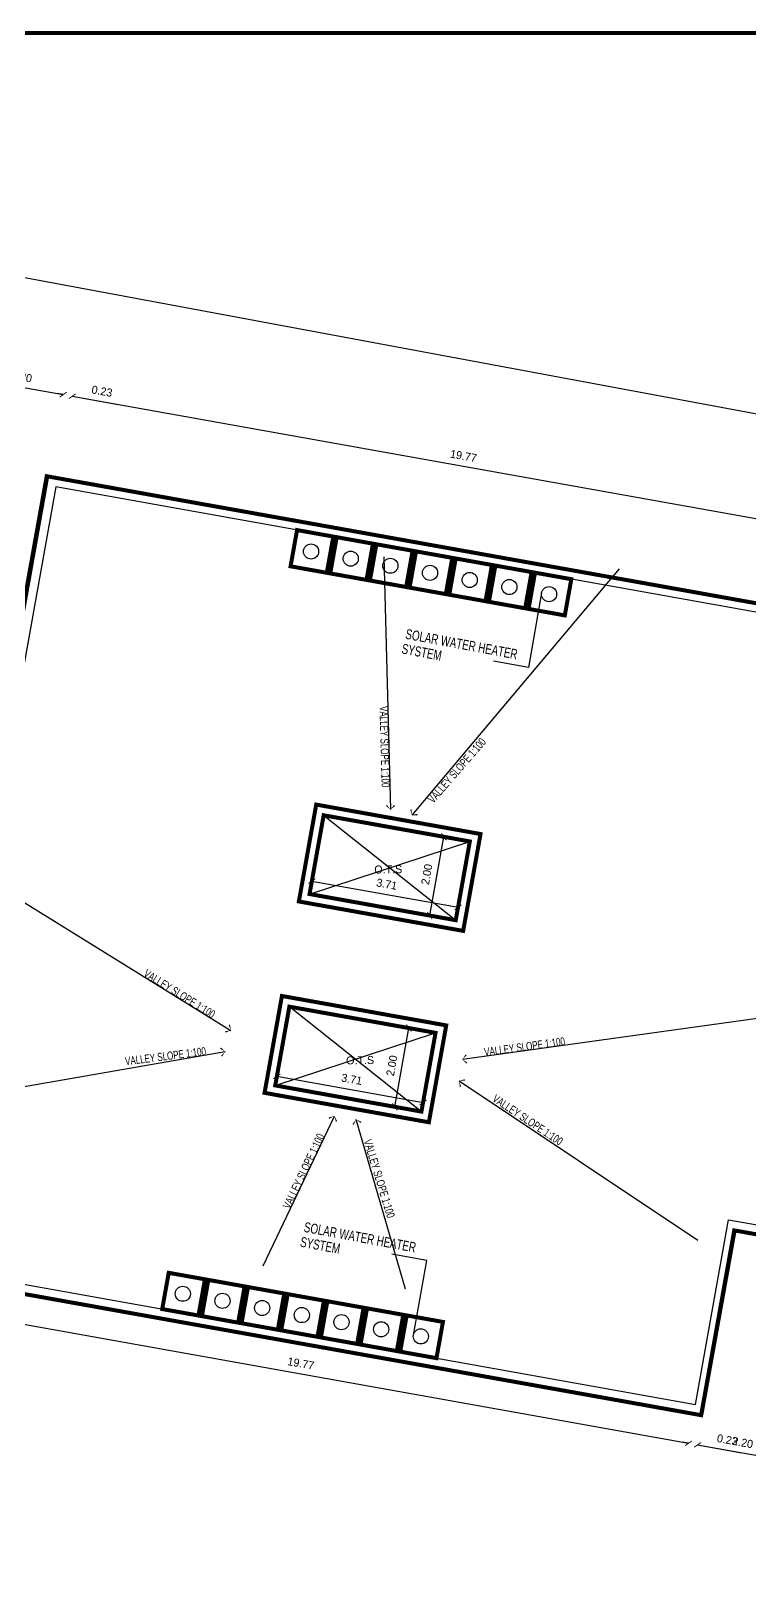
# Model space of a CAD drawing. Header units: metres. Extents: x 6101839 to 6102590, y -6659932 to -6659648.
# Drawn here: x 6102484.76 to 6102502.72, y -6659687.09 to -6659648.29 of the extents above; entities that cross this region are included whole.
import ezdxf

# ---------------------------------------------------------------- set-up
doc = ezdxf.new("R2010")
doc.units = ezdxf.units.M
doc.header["$LTSCALE"] = 500
doc.header["$MEASUREMENT"] = 0
doc.linetypes.add('DASHED2', pattern=[0.375, 0.25, -0.125])
doc.layers.get('0').update_dxf_attribs({"linetype": 'CONTINUOUS'})
doc.layers.get('Defpoints').update_dxf_attribs({"linetype": 'CONTINUOUS'})
for name, color, linetype in [('above', 250, 'DASHED2'), ('BLK_1_FLR_3_ROOF_AREA', 54, 'CONTINUOUS'), ('CONSIDER AREA', 233, 'CONTINUOUS'), ('DIM', 205, 'CONTINUOUS'), ('ED', 30, 'CONTINUOUS'), ('FURN', 156, 'CONTINUOUS'), ('TEXT', 4, 'CONTINUOUS'), ('TITLE', 7, 'CONTINUOUS'), ('wall', 125, 'CONTINUOUS')]:
    doc.layers.add(name, color=color, linetype=linetype)
doc.styles.add('DM', font='arial.ttf', dxfattribs={"width": 0.7, "height": 500})
doc.styles.add('S2', font='GOTHIC.TTF')
doc.styles.add('USA TEXT', font='GOTHIC.TTF')
doc.dimstyles.new('1-100-ED', dxfattribs={"dimtxt": 0.2, "dimasz": 0.15, "dimexe": 0.18, "dimexo": 0.0625, "dimgap": 0.15, "dimtad": 1, "dimzin": 0, "dimdsep": 46, "dimtxsty": 'USA TEXT', "dimblk": 'ARCHTICK', "dimcen": 0.1, "dimse1": 1, "dimse2": 1, "dimclrd": 256, "dimclrt": 256, "dimadec": 0, "dimazin": 0, "dimtfac": 1, "dimtofl": 0, "dimtmove": 0, "dimatfit": 3, "dimldrblk": 'ARCHTICK', "dimfxl": 0.18, "dimtolj": 1, "dimtzin": 0, "dimarcsym": 0})

# ---------------------------------------------------------------- blocks, each defined once
blk = doc.blocks.new('ARROW2')
at = {"layer": 'FURN'}
for points in [[(0, 0, 0, 1.41, 0), (-4, 4, 1.41, 1.41, 0)], [(0, 0, 0, 1.41, 0), (4, 4, 1.41, 1.41, 0)]]:
    blk.add_lwpolyline(points, format="xyseb", dxfattribs=at)
blk = doc.blocks.new('_ArchTick')
at = {"color": 0, "linetype": 'ByBlock', "const_width": 0.15}
blk.add_lwpolyline([(-0.5, -0.5), (0.5, 0.5)], dxfattribs=at)
blk = doc.blocks.new('*D160')
at = {"layer": 'Defpoints', "color": 0, "transparency": 16777216}
for p in [(6102491.795, -6659669.461), (6102495.432, -6659670.197), (6102495.447, -6659670.115)]:
    blk.add_point(p, dxfattribs=at)
at = {"layer": 'ED', "lineweight": -2, "transparency": 16777216}
blk.add_line((6102491.78, -6659669.543), (6102495.432, -6659670.197), dxfattribs=at)
at = {"layer": 'ED', "lineweight": -2, "transparency": 16777216, "xscale": 0.15, "yscale": 0.15, "zscale": 0.15}
for p, rotation in [((6102491.78, -6659669.543), 169.8449363603454), ((6102495.432, -6659670.197), 349.8449363603455)]:
    blk.add_blockref('_ArchTick', p, dxfattribs=dict(at, rotation=rotation))
at = {"layer": 'ED', "transparency": 16777216, "insert": (6102493.651, -6659669.619), "char_height": 0.2, "attachment_point": 5, "rotation": 349.8449, "style": 'USA TEXT'}
blk.add_mtext('\\A1;3.71', dxfattribs=at)
blk = doc.blocks.new('*D161')
at = {"layer": 'Defpoints', "color": 0, "transparency": 16777216}
for p in [(6102495.079, -6659668.435), (6102495.316, -6659668.477), (6102494.963, -6659670.446)]:
    blk.add_point(p, dxfattribs=at)
at = {"layer": 'ED', "lineweight": -2, "transparency": 16777216}
blk.add_line((6102494.726, -6659670.403), (6102495.079, -6659668.435), dxfattribs=at)
at = {"layer": 'ED', "lineweight": -2, "transparency": 16777216, "xscale": 0.15, "yscale": 0.15, "zscale": 0.15}
for p, rotation in [((6102495.079, -6659668.435), 79.84493640793669), ((6102494.726, -6659670.403), 259.8449364079368)]:
    blk.add_blockref('_ArchTick', p, dxfattribs=dict(at, rotation=rotation))
at = {"layer": 'ED', "transparency": 16777216, "insert": (6102494.652, -6659669.374), "char_height": 0.2, "attachment_point": 5, "rotation": 79.8449, "style": 'USA TEXT'}
blk.add_mtext('\\A1;2.00', dxfattribs=at)
blk = doc.blocks.new('*D162')
at = {"layer": 'Defpoints', "color": 0, "transparency": 16777216}
for p in [(6102490.906, -6659674.421), (6102494.558, -6659675.076), (6102494.558, -6659675.076)]:
    blk.add_point(p, dxfattribs=at)
at = {"layer": 'ED', "lineweight": -2, "transparency": 16777216}
blk.add_line((6102490.906, -6659674.421), (6102494.558, -6659675.076), dxfattribs=at)
at = {"layer": 'ED', "lineweight": -2, "transparency": 16777216, "xscale": 0.15, "yscale": 0.15, "zscale": 0.15}
for p, rotation in [((6102490.906, -6659674.421), 169.8449363886607), ((6102494.558, -6659675.076), 349.8449363886607)]:
    blk.add_blockref('_ArchTick', p, dxfattribs=dict(at, rotation=rotation))
at = {"layer": 'ED', "transparency": 16777216, "insert": (6102492.777, -6659674.497), "char_height": 0.2, "attachment_point": 5, "rotation": 349.8449, "style": 'USA TEXT'}
blk.add_mtext('\\A1;3.71', dxfattribs=at)
blk = doc.blocks.new('*D163')
at = {"layer": 'Defpoints', "color": 0, "transparency": 16777216}
for p in [(6102494.205, -6659673.215), (6102494.38, -6659673.247), (6102494.027, -6659675.215)]:
    blk.add_point(p, dxfattribs=at)
at = {"layer": 'ED', "lineweight": -2, "transparency": 16777216}
blk.add_line((6102493.853, -6659675.184), (6102494.205, -6659673.215), dxfattribs=at)
at = {"layer": 'ED', "lineweight": -2, "transparency": 16777216, "xscale": 0.15, "yscale": 0.15, "zscale": 0.15}
for p, rotation in [((6102494.205, -6659673.215), 79.84493638912029), ((6102493.853, -6659675.184), 259.8449363891203)]:
    blk.add_blockref('_ArchTick', p, dxfattribs=dict(at, rotation=rotation))
at = {"layer": 'ED', "transparency": 16777216, "insert": (6102493.778, -6659674.155), "char_height": 0.2, "attachment_point": 5, "rotation": 79.8449, "style": 'USA TEXT'}
blk.add_mtext('\\A1;2.00', dxfattribs=at)
blk = doc.blocks.new('*D172')
at = {"layer": 'Defpoints', "color": 0, "transparency": 16777216}
for p in [(6102474.635, -6659657.529), (6102534.269, -6659663.696), (6102533.383, -6659668.458)]:
    blk.add_point(p, dxfattribs=at)
at = {"layer": 'ED', "lineweight": -2, "transparency": 16777216}
blk.add_line((6102475.521, -6659652.767), (6102534.269, -6659663.696), dxfattribs=at)
at = {"layer": 'ED', "lineweight": -2, "transparency": 16777216, "xscale": 0.15, "yscale": 0.15, "zscale": 0.15}
for p, rotation in [((6102475.521, -6659652.767), 169.4613364465986), ((6102534.269, -6659663.696), 349.4613364465986)]:
    blk.add_blockref('_ArchTick', p, dxfattribs=dict(at, rotation=rotation))
at = {"layer": 'ED', "transparency": 16777216, "insert": (6102504.942, -6659657.981), "char_height": 0.2, "attachment_point": 5, "rotation": 349.4613, "style": 'USA TEXT'}
blk.add_mtext('\\A1;59.76', dxfattribs=at)
blk = doc.blocks.new('*D176')
at = {"layer": 'Defpoints', "color": 0, "transparency": 16777216}
for p in [(6102485.567, -6659657.382), (6102482.859, -6659660.02), (6102485.025, -6659660.408)]:
    blk.add_point(p, dxfattribs=at)
at = {"layer": 'ED', "lineweight": -2, "transparency": 16777216}
blk.add_line((6102483.401, -6659656.994), (6102485.567, -6659657.382), dxfattribs=at)
at = {"layer": 'ED', "lineweight": -2, "transparency": 16777216, "xscale": 0.15, "yscale": 0.15, "zscale": 0.15}
for p, rotation in [((6102483.401, -6659656.994), 169.8449604394148), ((6102485.567, -6659657.382), 349.8449604394148)]:
    blk.add_blockref('_ArchTick', p, dxfattribs=dict(at, rotation=rotation))
at = {"layer": 'ED', "transparency": 16777216, "insert": (6102484.529, -6659656.937), "char_height": 0.2, "attachment_point": 5, "rotation": 349.845, "style": 'USA TEXT'}
blk.add_mtext('\\A1;2.20', dxfattribs=at)
blk = doc.blocks.new('*D177')
at = {"layer": 'Defpoints', "color": 0, "transparency": 16777216}
for p in [(6102485.793, -6659657.423), (6102485.025, -6659660.408), (6102485.251, -6659660.448)]:
    blk.add_point(p, dxfattribs=at)
at = {"layer": 'ED', "lineweight": -2, "transparency": 16777216}
for p, q in [((6102485.567, -6659657.382), (6102485.419, -6659657.356)), ((6102485.793, -6659657.423), (6102486.896, -6659657.62))]:
    blk.add_line(p, q, dxfattribs=at)
at = {"layer": 'ED', "lineweight": -2, "transparency": 16777216, "xscale": 0.15, "yscale": 0.15, "zscale": 0.15}
for p, rotation in [((6102485.567, -6659657.382), 349.8449604394148), ((6102485.793, -6659657.423), 169.8449604394148)]:
    blk.add_blockref('_ArchTick', p, dxfattribs=dict(at, rotation=rotation))
at = {"layer": 'ED', "transparency": 16777216, "insert": (6102486.537, -6659657.297), "char_height": 0.2, "attachment_point": 5, "rotation": 349.845, "style": 'USA TEXT'}
blk.add_mtext('\\A1;0.23', dxfattribs=at)
blk = doc.blocks.new('*D178')
at = {"layer": 'Defpoints', "color": 0, "transparency": 16777216}
for p in [(6102485.251, -6659660.448), (6102505.254, -6659660.909), (6102504.682, -6659664.102)]:
    blk.add_point(p, dxfattribs=at)
at = {"layer": 'ED', "lineweight": -2, "transparency": 16777216}
blk.add_line((6102485.793, -6659657.423), (6102505.254, -6659660.909), dxfattribs=at)
at = {"layer": 'ED', "lineweight": -2, "transparency": 16777216, "xscale": 0.15, "yscale": 0.15, "zscale": 0.15}
for p, rotation in [((6102485.793, -6659657.423), 169.8449604394148), ((6102505.254, -6659660.909), 349.8449604394148)]:
    blk.add_blockref('_ArchTick', p, dxfattribs=dict(at, rotation=rotation))
at = {"layer": 'ED', "transparency": 16777216, "insert": (6102495.568, -6659658.915), "char_height": 0.2, "attachment_point": 5, "rotation": 349.845, "style": 'USA TEXT'}
blk.add_mtext('\\A1;19.77', dxfattribs=at)
blk = doc.blocks.new('*D201')
at = {"layer": 'Defpoints', "color": 0, "transparency": 16777216}
for p in [(6102481.903, -6659679.139), (6102501.364, -6659682.626), (6102501.19, -6659683.594)]:
    blk.add_point(p, dxfattribs=at)
at = {"layer": 'ED', "lineweight": -2, "transparency": 16777216}
blk.add_line((6102481.73, -6659680.107), (6102501.19, -6659683.594), dxfattribs=at)
at = {"layer": 'ED', "lineweight": -2, "transparency": 16777216, "xscale": 0.15, "yscale": 0.15, "zscale": 0.15}
for p, rotation in [((6102481.73, -6659680.107), 169.843495225753), ((6102501.19, -6659683.594), 349.843495225753)]:
    blk.add_blockref('_ArchTick', p, dxfattribs=dict(at, rotation=rotation))
at = {"layer": 'ED', "transparency": 16777216, "insert": (6102491.505, -6659681.6), "char_height": 0.2, "attachment_point": 5, "rotation": 349.8435, "style": 'USA TEXT'}
blk.add_mtext('\\A1;19.77', dxfattribs=at)
blk = doc.blocks.new('*D202')
at = {"layer": 'Defpoints', "color": 0, "transparency": 16777216}
for p in [(6102501.364, -6659682.626), (6102501.55, -6659682.892), (6102501.417, -6659683.634)]:
    blk.add_point(p, dxfattribs=at)
at = {"layer": 'ED', "lineweight": -2, "transparency": 16777216}
for p, q in [((6102501.19, -6659683.594), (6102501.043, -6659683.567)), ((6102501.417, -6659683.634), (6102502.519, -6659683.832))]:
    blk.add_line(p, q, dxfattribs=at)
at = {"layer": 'ED', "lineweight": -2, "transparency": 16777216, "xscale": 0.15, "yscale": 0.15, "zscale": 0.15}
for p, rotation in [((6102501.19, -6659683.594), 349.843495225753), ((6102501.417, -6659683.634), 169.843495225753)]:
    blk.add_blockref('_ArchTick', p, dxfattribs=dict(at, rotation=rotation))
at = {"layer": 'ED', "transparency": 16777216, "insert": (6102502.161, -6659683.508), "char_height": 0.2, "attachment_point": 5, "rotation": 349.8435, "style": 'USA TEXT'}
blk.add_mtext('\\A1;0.23', dxfattribs=at)
blk = doc.blocks.new('*D203')
at = {"layer": 'Defpoints', "color": 0, "transparency": 16777216}
for p in [(6102503.943, -6659682.007), (6102501.55, -6659682.892), (6102503.582, -6659684.022)]:
    blk.add_point(p, dxfattribs=at)
at = {"layer": 'ED', "lineweight": -2, "transparency": 16777216}
blk.add_line((6102501.417, -6659683.634), (6102503.582, -6659684.022), dxfattribs=at)
at = {"layer": 'ED', "lineweight": -2, "transparency": 16777216, "xscale": 0.15, "yscale": 0.15, "zscale": 0.15}
for p, rotation in [((6102501.417, -6659683.634), 169.843495225753), ((6102503.582, -6659684.022), 349.843495225753)]:
    blk.add_blockref('_ArchTick', p, dxfattribs=dict(at, rotation=rotation))
at = {"layer": 'ED', "transparency": 16777216, "insert": (6102502.544, -6659683.577), "char_height": 0.2, "attachment_point": 5, "rotation": 349.8435, "style": 'USA TEXT'}
blk.add_mtext('\\A1;2.20', dxfattribs=at)

msp = doc.modelspace()

# ---------------------------------------------------------------- linework, layer by layer
at = {"layer": 'above', "linetype": 'ByBlock'}
for p, q in [((6102492.07486, -6659667.89654), (6102495.37413, -6659670.51933)), ((6102491.72224, -6659669.86521), (6102495.72676, -6659668.55066)), ((6102491.21798, -6659672.6804), (6102494.51725, -6659675.30319)), ((6102490.86536, -6659674.64907), (6102494.86988, -6659673.33452))]:
    msp.add_line(p, q, dxfattribs=at)
at = {"layer": 'BLK_1_FLR_3_ROOF_AREA', "const_width": 0.1}
for points in [[(6102529.61318, -6659687.92679), (6102509.93011, -6659684.40118), (6102510.75774, -6659679.78048), (6102508.59244, -6659679.39285), (6102507.99261, -6659682.74019), (6102503.89778, -6659682.00673), (6102504.49744, -6659678.65965), (6102502.33215, -6659678.27202), (6102501.50421, -6659682.89194), (6102481.59114, -6659679.32513), (6102482.40962, -6659674.75597), (6102480.24434, -6659674.36827), (6102480.24423, -6659674.36825), (6102479.42583, -6659678.93728), (6102470.33551, -6659677.30903), (6102471.24507, -6659672.23107), (6102473.4106, -6659672.61896), (6102473.83749, -6659670.23567), (6102472.36099, -6659669.9712), (6102473.09457, -6659665.87639), (6102474.57099, -6659666.14061), (6102474.99785, -6659663.75755), (6102473.52135, -6659663.49308), (6102474.5896, -6659657.52915)], [(6102474.5896, -6659657.52915), (6102482.99088, -6659659.03398), (6102482.01643, -6659664.47627), (6102484.18143, -6659664.8651), (6102485.15618, -6659659.42189), (6102505.06943, -6659662.98866), (6102504.09422, -6659668.43082), (6102506.25999, -6659668.81875), (6102506.84808, -6659665.53559), (6102510.94292, -6659666.26905), (6102510.35505, -6659669.55225), (6102512.52059, -6659669.94014), (6102513.42466, -6659664.89161), (6102533.3377, -6659668.45844)]]:
    msp.add_lwpolyline(points, dxfattribs=at)
at = {"layer": 'CONSIDER AREA', "const_width": 0.1}
for points in [[(6102492.3157, -6659660.92999), (6102491.41011, -6659660.7678), (6102491.24791, -6659661.67339), (6102492.1535, -6659661.83558)], [(6102493.30667, -6659661.10749), (6102492.40108, -6659660.94529), (6102492.23888, -6659661.85088), (6102493.14447, -6659662.01307)], [(6102494.29765, -6659661.28498), (6102493.39206, -6659661.12278), (6102493.22986, -6659662.02837), (6102494.13545, -6659662.19057)], [(6102495.28862, -6659661.46247), (6102494.38303, -6659661.30027), (6102494.22083, -6659662.20586), (6102495.12642, -6659662.36806)], [(6102496.27959, -6659661.63996), (6102495.37401, -6659661.47776), (6102495.21181, -6659662.38335), (6102496.1174, -6659662.54555)], [(6102497.27057, -6659661.81745), (6102496.36498, -6659661.65525), (6102496.20278, -6659662.56084), (6102497.10837, -6659662.72304)], [(6102498.26154, -6659661.99494), (6102497.35595, -6659661.83274), (6102497.19376, -6659662.73833), (6102498.09935, -6659662.90053)], [(6102488.94697, -6659680.40089), (6102488.04138, -6659680.23868), (6102488.2036, -6659679.33309), (6102489.10919, -6659679.49531)], [(6102489.93794, -6659680.57841), (6102489.03235, -6659680.41619), (6102489.19457, -6659679.5106), (6102490.10016, -6659679.67282)], [(6102490.92891, -6659680.75592), (6102490.02332, -6659680.5937), (6102490.18554, -6659679.68812), (6102491.09113, -6659679.85033)], [(6102491.91988, -6659680.93343), (6102491.01429, -6659680.77121), (6102491.17651, -6659679.86563), (6102492.0821, -6659680.02785)], [(6102492.91085, -6659681.11094), (6102492.00526, -6659680.94873), (6102492.16748, -6659680.04314), (6102493.07307, -6659680.20536)], [(6102493.90182, -6659681.28846), (6102492.99624, -6659681.12624), (6102493.15845, -6659680.22065), (6102494.06404, -6659680.38287)], [(6102494.89279, -6659681.46597), (6102493.98721, -6659681.30375), (6102494.14942, -6659680.39817), (6102495.05501, -6659680.56038)]]:
    msp.add_lwpolyline(points, close=True, dxfattribs=at)
at = {"layer": 'CONSIDER AREA'}
for centre in [(6102491.75941, -6659661.30441), (6102492.75039, -6659661.4819), (6102493.74136, -6659661.65939), (6102494.73234, -6659661.83688), (6102495.72331, -6659662.01437), (6102496.71428, -6659662.19186), (6102497.70526, -6659662.36935), (6102488.55523, -6659679.85667), (6102489.5462, -6659680.03419), (6102490.53717, -6659680.2117), (6102491.52814, -6659680.38921), (6102492.51911, -6659680.56672), (6102493.51008, -6659680.74424), (6102494.50105, -6659680.92175)]:
    msp.add_circle(centre, 0.18897, dxfattribs=at)
at = {"layer": 'DIM', "color": 8, "linetype": 'ByBlock'}
for p, q in [((6102493.57451, -6659661.43767), (6102493.74301, -6659667.75267)), ((6102499.46007, -6659661.73347), (6102494.2747, -6659667.89486)), ((6102482.62358, -6659668.85343), (6102489.75677, -6659673.27272)), ((6102504.72565, -6659672.72258), (6102495.54157, -6659673.99877)), ((6102482.54684, -6659675.02804), (6102489.61173, -6659673.80364)), ((6102501.42601, -6659678.52238), (6102495.45936, -6659674.54297)), ((6102490.56446, -6659679.158), (6102492.34205, -6659675.41395)), ((6102494.12004, -6659679.74326), (6102492.8858, -6659675.49907))]:
    msp.add_line(p, q, dxfattribs=at)
at = {"layer": 'ED', "linetype": 'ByBlock'}
for p, q in [((6102497.51925, -6659662.33604), (6102497.19201, -6659664.20064)), ((6102497.19201, -6659664.20064), (6102496.31497, -6659664.04356)), ((6102494.65535, -6659679.02617), (6102493.77831, -6659678.86906)), ((6102494.31504, -6659680.88843), (6102494.65535, -6659679.02617))]:
    msp.add_line(p, q, dxfattribs=at)
at = {"layer": 'TITLE', "color": 12, "const_width": 0.1}
msp.add_lwpolyline([(6102462.64971, -6659728.23897), (6102590.13778, -6659728.23897), (6102590.13778, -6659648.34397), (6102462.64971, -6659648.34397)], close=True, dxfattribs=at)
at = {"layer": 'wall', "color": 9, "linetype": 'ByBlock'}
for p, q in [((6102485.20139, -6659659.42189), (6102484.22671, -6659664.86393)), ((6102505.11481, -6659662.98876), (6102485.20139, -6659659.42189)), ((6102485.38723, -6659659.68884), (6102484.41256, -6659665.13087)), ((6102504.84784, -6659663.1746), (6102485.38723, -6659659.68884)), ((6102501.36371, -6659682.62501), (6102502.19152, -6659678.00507)), ((6102502.19152, -6659678.00507), (6102504.80942, -6659678.47399)), ((6102501.54954, -6659682.89196), (6102502.37735, -6659678.27202)), ((6102502.37735, -6659678.27202), (6102504.54247, -6659678.65983)), ((6102481.90327, -6659679.13925), (6102501.36371, -6659682.62501)), ((6102481.63631, -6659679.32509), (6102501.54954, -6659682.89196))]:
    msp.add_line(p, q, dxfattribs=at)
at = {"layer": 'wall', "color": 9, "const_width": 0.1}
for points in [[(6102495.99371, -6659668.36481), (6102495.55998, -6659670.78628), (6102491.45529, -6659670.05105), (6102491.88902, -6659667.62959)], [(6102495.72676, -6659668.55066), (6102495.37413, -6659670.51933), (6102491.72224, -6659669.86521), (6102492.07486, -6659667.89654)], [(6102494.7031, -6659675.57014), (6102495.13683, -6659673.14868), (6102491.03214, -6659672.41345), (6102490.59841, -6659674.83491)], [(6102494.51725, -6659675.30319), (6102494.86988, -6659673.33452), (6102491.21798, -6659672.6804), (6102490.86536, -6659674.64907)]]:
    msp.add_lwpolyline(points, close=True, dxfattribs=at)

# ---------------------------------------------------------------- block references
at = {"layer": 'DIM'}
for p, xscale, yscale, zscale, rotation in [((6102493.74301, -6659667.75267), 0.0255555555407925, 0.0255555555522442, 0.0255555555555556, 359.2059430529796), ((6102494.2747, -6659667.89486), -0.0255555555562943, 0.0255555555522442, 0.0255555555555556, 322.2388887644021), ((6102489.75677, -6659673.27272), -0.0255555555414678, 0.0255555555522442, 0.0255555555555556, 60.54258442044402), ((6102489.61173, -6659673.80364), 0.0255555555566767, 0.0255555555522442, 0.0255555555555556, 97.50963870782714), ((6102495.54157, -6659673.99877), 0.0255555555416398, 0.0255555555522442, 0.0255555555555556, 275.5884974146929), ((6102495.45936, -6659674.54297), -0.0255555555560233, 0.0255555555522442, 0.0255555555555556, 238.6214431267124), ((6102492.34205, -6659675.41395), -0.0255555555404457, 0.0255555555531755, 0.0255555555555556, 156.9251387812652), ((6102492.8858, -6659675.49907), 0.0255555555561324, 0.0255555555531755, 0.0255555555561324, 193.8921930690952)]:
    msp.add_blockref('ARROW2', p, dxfattribs=dict(at, xscale=xscale, yscale=yscale, zscale=zscale, rotation=rotation))

# ---------------------------------------------------------------- texts
at = {"layer": 'DIM', "style": 'DM', "width": 0.7}
for s, height, rotation, p in [('SOLAR WATER HEATER', 0.25, 349.444799, (6102494.10221, -6659663.48113)), ('SYSTEM', 0.25, 349.444799, (6102494.00927, -6659663.84952)), ('VALLEY SLOPE 1:100', 0.2044444, 271.519042, (6102493.46943, -6659665.16959)), ('VALLEY SLOPE 1:100', 0.2044444, 49.102236, (6102494.81481, -6659667.61265)), ('VALLEY SLOPE 1:100', 0.2044444, 328.229465, (6102487.55555, -6659671.90898)), ('VALLEY SLOPE 1:100', 0.2044444, 7.90162, (6102496.10035, -6659673.92079)), ('VALLEY SLOPE 1:100', 0.2044444, 7.286358, (6102487.12789, -6659674.14901)), ('VALLEY SLOPE 1:100', 0.2044444, 326.375229, (6102496.27081, -6659675.03252)), ('VALLEY SLOPE 1:100', 0.2044444, 64.612014, (6102491.23147, -6659677.75312)), ('VALLEY SLOPE 1:100', 0.2044444, 287.028867, (6102493.06991, -6659676.03561)), ('SOLAR WATER HEATER', 0.25, 349.443491, (6102491.56557, -6659678.30659)), ('SYSTEM', 0.25, 349.443491, (6102491.47262, -6659678.67497))]:
    msp.add_text(s, height=height, rotation=rotation, dxfattribs=at).set_placement(p)
at = {"layer": 'TEXT', "color": 7, "style": 'S2'}
for p in [(6102493.34159, -6659669.3532), (6102492.63849, -6659674.12416)]:
    msp.add_text('O.T.S', height=0.2, rotation=0.815488, dxfattribs=at).set_placement(p)

# ---------------------------------------------------------------- dimensions: what is measured, and where the dimension line sits
at = {"layer": 'ED'}
for p1, p2, distance, picture, middle in [((6102474.6348, -6659657.52915), (6102533.3829, -6659668.45847), 4.84429, '*D172', (6102504.94151, -6659657.9805)), ((6102494.96303, -6659670.44569), (6102495.31565, -6659668.47702), 0.24035, '*D161', (6102494.65171, -6659669.37401)), ((6102491.79467, -6659669.46082), (6102495.44656, -6659670.11494), -0.08334, '*D160', (6102493.65089, -6659669.61888)), ((6102494.02721, -6659675.21542), (6102494.37983, -6659673.24675), 0.17737, '*D163', (6102493.7779, -6659674.15484)), ((6102490.90613, -6659674.42147), (6102494.55802, -6659675.07559), 0, '*D162', (6102492.77704, -6659674.4975))]:
    dim = msp.add_aligned_dim(p1=p1, p2=p2, distance=distance, dimstyle='1-100-ED', dxfattribs=at)
    dim.commit()
    dim.dimension.update_dxf_attribs({"geometry": picture, "text_midpoint": middle})
for base, p1, p2, angle, picture, middle in [((6102485.56674, -6659657.38224), (6102482.8595, -6659660.01984), (6102485.02483, -6659660.40766), 169.84496, '*D176', (6102484.52904, -6659656.93728)), ((6102485.79314, -6659657.42279), (6102485.02483, -6659660.40766), (6102485.25123, -6659660.44821), 169.84496, '*D177', (6102486.53721, -6659657.29698)), ((6102505.25363, -6659660.90853), (6102485.25123, -6659660.44821), (6102504.6817, -6659664.10157), 169.84496, '*D178', (6102495.56835, -6659658.91463)), ((6102501.19018, -6659683.59369), (6102481.90327, -6659679.13925), (6102501.36351, -6659682.62615), 169.843495, '*D201', (6102491.50497, -6659681.59955)), ((6102503.58193, -6659684.02216), (6102501.54954, -6659682.89196), (6102503.94298, -6659682.00673), 169.843495, '*D203', (6102502.54422, -6659683.57717)), ((6102501.41657, -6659683.63425), (6102501.36351, -6659682.62615), (6102501.54954, -6659682.89196), 169.843495, '*D202', (6102502.16064, -6659683.50846))]:
    dim = msp.add_linear_dim(base=base, p1=p1, p2=p2, angle=angle, dimstyle='1-100-ED', dxfattribs=at)
    dim.commit()
    dim.dimension.update_dxf_attribs({"geometry": picture, "text_midpoint": middle})

doc.saveas('drawing.dxf')
